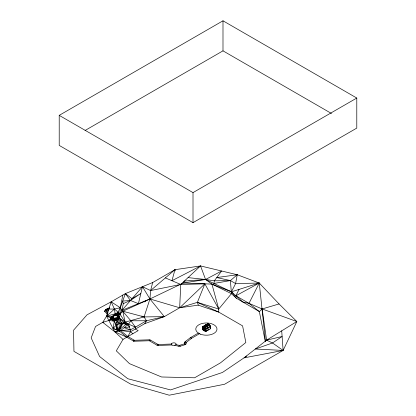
<?xml version="1.0" encoding="UTF-8"?>
<svg xmlns="http://www.w3.org/2000/svg" width="416" height="416" viewBox="0 0 416 416"><rect width="100%" height="100%" fill="white"/><g stroke="black" fill="none" stroke-linecap="round" stroke-linejoin="round"><path stroke-width="0.62" d="M265.262 341.359L259.345 311.579L236.371 298.256L231.442 291.803L235.596 283.572L237.26 274.752L200.548 265.938L174.959 269.682L152.677 282.547L125.362 293.618L111.155 301.824L87.032 314.813L73.559 330.205L73.949 351.369L130.608 384.082L169.218 395.2L224.562 384.254L283.119 350.444L296.826 321.526L279.063 303.945L259.277 283.046L237.26 274.752L230.407 280.576L231.442 293.675L218.743 309.036L197.376 302.354L179.681 307.772L164.325 316.638L144.061 316.924L125.128 322.124L123.984 322.785L121.529 323.055L120.385 323.716L115.892 324.724L116.433 319.66M236.371 298.256L231.442 293.675L211.916 284.097L205.572 279.49L200.548 265.938L180.742 284.45L179.681 307.772L198.292 305.136L218.743 312.109L242.596 325.884L245.835 342.519L220.501 362.84L194.62 377.785L161.58 376.984L129.475 363.652L116.303 350.844L123.006 339.388L138.185 330.626L135.439 329.04L130.348 331.786L127.93 336.544L134.441 340.304L149.209 339.815L150.446 340.085L158.116 344.516L171.491 344.042M122.808 295.095L120.318 307.752L119.538 318.256L121.529 323.055L122.673 323.716L126.298 324.116L127.442 323.456M150.446 340.085L149.302 340.746L133.806 341.26L126.786 337.21L118.773 330.502L116.282 329.675L117.192 330.013L117.348 328M152.677 282.547L150.597 290.56L149.942 298.969L144.061 316.924L146.489 320.752L144.877 323.591L135.439 329.04L135.439 327.132L130.863 320.788L121.966 310.32L120.318 307.752L111.155 301.824L106.6 316.155L102.742 322.332L95.555 326.477L91.166 337.88L99.601 356.507L127.764 378.726L170.55 389.932L222.44 372.466L246.672 356.08M198.37 333.055L190.325 337.714L185.042 341.806L184.579 342.415L184.439 343.824L185.214 344.646L186.051 343.881L186.196 342.472L191.625 338.27L199.545 333.694M111.155 301.824L114.426 309.057L118.113 312.146L119.142 314.621L117.411 313.846M144.877 323.591L164.325 316.638L149.942 298.969L142.47 286.686L121.966 310.32L149.942 298.969L179.681 307.772L204.864 283.832L197.376 302.354L218.743 312.109L218.743 309.036L204.864 283.832L180.742 284.45L150.597 290.56L142.47 286.686L138.414 303.649L130.421 300.472L122.704 301.07L123.328 303.612L121.966 310.32L120 314.127L117.666 315.474M175.422 270.863L174.959 269.682L171.959 280.712L200.548 265.938M126.298 324.116L118.451 330.481L120.385 323.716L116.371 320.081M202.415 327.096L202.41 329.467L202.415 327.096L205.743 329.103L210.449 326.503L210.449 328.754L205.816 331.432L202.327 329.415L202.332 327.142L207.662 323.809L208.328 323.804L209.742 325.01L210.449 326.503L205.728 329.191L205.759 331.365M116.501 314.969L117.676 314.038L118.113 312.146L120.318 307.752L125.362 293.618L131.888 298.631L140.837 293.514L130.421 300.472L123.328 303.612M127.93 336.544L119.595 329.82L121.529 324.376L122.673 323.716L125.128 323.445L126.272 322.785M107.432 314.413L104.66 311.282L105.914 309.332L109.33 307.954M281.71 330.85L283.119 350.444L244.036 357.864L266.588 340.168L296.826 321.526L262.158 308.963L248.992 303.352L235.882 295.781L239.07 289.401M118.68 317.257L119.028 317.039L118.794 317.325L117.822 316.425L116.579 314.527L113.105 316.529L114.348 318.432L114.348 321.251L118.451 330.481L121.529 324.376L120.385 323.716M119.595 329.82L122.673 323.716M188.053 277.618L205.572 279.49L231.442 291.803L242.824 302L248.992 303.352L259.277 283.046L235.596 283.572L230.407 280.576L216.767 277.55L237.26 274.752M265.444 341.354L259.277 283.046L231.442 291.803L211.916 284.097L183.243 283.005L184.397 281.034L205.572 279.49L221.619 270.998L214.339 280.821L213.923 283.462L230.407 280.576L214.339 280.821L205.572 279.49L183.243 283.005L149.942 298.969L122.793 311.215L120 314.127L117.676 314.038L116.194 314.974L115.336 314.99L111.862 316.997L109.096 320.419L102.742 322.332L103.048 322.613M205.712 329.118L205.109 327.683L209.752 325.026L205.057 327.735L204.433 327.002L209.066 324.329L210.35 326.44L209.664 325.078L208.343 323.913L209.035 324.345M209.092 324.246L204.443 326.945L205.816 329.176L202.327 327.163L204.11 326.16M119.423 316.664L119.538 318.256L116.464 320.554L117.858 321.365L116.392 322.462L117.536 324.194L118.451 330.481M114.462 319.904L114.702 319.53L114.005 319.54L114.234 320.793L114.462 319.904L110.885 317.907L106.6 316.155L114.426 309.057L120.318 307.752M105.685 310.69L104.66 311.282L105.914 309.332M115.092 319.41C116.163 318.786 114.187 319.732 115.092 319.457L114.816 319.327M115.612 318.88C116.912 317.689 115.632 321.147 115.861 318.963L115.7 318.817M117.738 317.881C118.534 317.304 117.094 318.037 117.853 317.944L117.853 318.838L117.738 318.011M118.68 317.34L118.914 316.971M118.513 317.325L119.028 317.039M174.782 345.384L178.844 346.263L179.41 345.389L184.439 343.824L186.051 343.881M114.462 319.821L114.234 319.66L114.702 319.53M133.806 341.26L134.441 340.304L133.297 340.964M115.331 319.041L115.206 320.367L111.608 318.157L111.857 318.448M115.445 319.108L114.977 319.394M115.976 318.817L116.215 318.531M116.09 318.88L115.861 318.718L116.329 318.599M102.742 322.332L114.67 331.713L119.595 331.146L120.739 330.481L128.586 324.116L130.863 320.788L146.489 320.752L164.325 316.638M146.489 320.752L135.439 327.132L128.586 324.116L125.128 322.124L120 314.127L118.113 312.146C115.664 314.007 110.786 315.739 111.004 319.316L114.348 321.251L116.444 319.956L116.73 320.122M203.221 326.518L202.426 327.22L203.112 326.581L203.845 326.508L205.197 327.657L205.852 329.04L202.602 327.163M113.37 319.342L117.822 316.425L118.799 316.207M279.063 303.945L262.158 308.963L259.345 311.579L248.992 303.352M150.597 290.56L174.959 269.682M202.701 329.644L203.278 329.176C203.148 326.617 204.157 331.438 202.66 329.706L202.743 327.943L205.395 329.472L205.312 331.24L204.646 330.855L204.646 329.139L204.734 330.808M202.758 329.685L203.304 329.233M204.688 330.793L205.27 330.325L205.395 329.472M204.719 329.956C206.248 330.715 203.752 331.703 204.818 329.108M118.57 317.439L118.31 317.32L118.68 317.387M104.66 311.282L105.716 310.591M204.646 330.855L204.87 329.077L203.544 328.312L205.312 329.524L205.312 331.24M203.434 330.023L204.76 329.28M59.212 115.357L222.992 20.8L356.788 98.046L356.788 128.097L193.008 222.654L59.212 145.408L59.212 115.357L193.008 192.603L356.788 98.046M85.103 130.458L222.992 50.846L331.49 113.49M114.192 318.271L112.081 316.987M115.492 315.016L116.579 314.61M111.394 317.897L111.119 318.022M116.308 315.026L116.194 314.803M116.938 315.229L117.291 315.458L116.579 315.177L116.823 315.297M111.857 318.287L112.086 319.426L112.325 318.438L111.972 318.516M112.086 318.287L111.004 318.932L114.348 320.861L119.538 317.866L118.565 317.158M111.233 318.037L111.119 318.999L111.233 317.793M112.086 318.531L112.325 318.438M117.603 315.749L117.426 315.65M112.71 319.02C113.578 318.235 112.46 321.261 112.71 319.02L112.434 318.63L112.824 318.874M112.939 318.781L112.824 319.004M117.718 315.978L118.108 315.916L117.718 315.682M112.086 319.426L111.972 318.219M117.66 316.269L116.522 314.647M118.57 316.176L118.217 316.118L118.685 316.399M116.813 315.058L119.782 316.768L113.49 320.367L113.251 319.114L113.604 319.327M113.719 319.228L113.49 319.472M112.939 319.914L112.824 318.713M113.963 319.389L113.604 319.457M119.309 316.976C119.345 316.108 119.023 317.356 119.423 316.961L119.189 316.54M116.6 318.152L116.943 317.954M114.234 319.904L115.799 318.999L116.683 319.514M117.198 319.218L116.272 318.708L117.79 317.85M113.719 319.472L113.604 320.434L113.604 319.166M115.092 319.54L115.092 320.299M116.371 319.831L117.515 319.171M117.515 319.254L116.553 319.66L116.657 319.914L119.538 318.256L125.128 322.124L122.793 311.215L123.952 311.173M116.657 319.998C118.435 318.594 117.218 320.388 116.444 319.873M116.371 319.998L117.801 319.504L121.529 323.055M149.209 339.815L149.302 340.746L156.972 345.176L158.116 344.516L158.215 345.446L171.922 344.963M207.678 323.846L203.018 326.487L204.443 326.914M207.714 323.918L203.081 326.596L204.459 326.986M205.208 325.484L206.986 324.501M203.694 326.513L208.328 323.804L203.71 326.586M203.856 327.168L204.422 327.34L204.526 328.021L204.526 327.527L203.642 327.049L203.642 327.543L204.526 328.021M204.422 327.34C204.547 328.172 203.783 327.803 203.882 327.153M203.351 328.292L203.32 330.091M202.727 328.806L203.304 329.139L203.377 329.992M202.701 328.916L203.252 329.191M203.689 328.791L204.688 329.3L203.689 328.791L203.746 327.699L203.746 328.754M202.727 329.628L202.743 327.943M205.296 331.11L204.688 330.06L205.27 331.131L205.27 330.398M209.087 329.384L205.816 331.271L203.544 329.961L203.544 328.312M144.092 301.928L146.864 300.357M235.882 295.781L259.277 283.046M132.881 333.689L130.348 331.786L120.739 330.481L130.348 329.878L135.439 327.132M107.817 313.284L107.806 312.234L105.742 309.764L109.413 308.001L105.742 309.764L107.598 314.298M109.034 308.433L107.26 309.166L108.529 310.56M116.579 314.527L115.336 314.99L114.426 309.057L108.633 309.067M123.006 339.388L114.67 331.713L106.6 316.155L111.862 316.997L113.162 316.581L112.024 317.023M117.291 315.458L116.75 315.136M178.844 346.263L180.352 346.185L185.214 344.646M210.444 326.477L210.335 328.791M207.995 327.756L207.428 326.347L206.014 325.14L205.348 325.146L204.781 325.905M205.899 329.124L205.873 331.365M106.6 316.155L115.336 313.768L117.676 314.038L115.336 314.99L116.314 314.772M266.588 340.168L282.116 336.487L272.537 342.982L255.315 349.014L283.119 350.444L272.537 342.982L266.588 340.168L262.158 308.963M205.4 325.26L206.747 325.666L208.031 327.782M210.246 326.503L209.555 325.14L208.203 323.991M184.579 342.415L186.196 342.472L185.042 341.806M117.489 315.572L117.718 315.926M117.79 316.41L119.782 316.768M116.392 322.462L119.688 323.071L116.147 325.291L113.074 328.474L115.747 329.472M175.968 344.64L179.41 345.389L180.352 346.185M156.972 345.176L158.215 345.446M120.318 320.138L117.801 319.587L117.395 319.171M122.793 311.215L144.061 316.924L141.679 316.051M118.014 313.836L119.189 314.174M118.31 317.32L118.565 318.297L118.794 317.403M130.348 331.786L130.348 329.878L124.088 327.631L129.464 326.997L127.442 324.776L123.984 322.785L119.538 318.256M118.394 316.077L118.57 316.415M105.742 309.764L108.415 310.814M165.365 277.904L180.742 284.45M190.325 337.714L191.625 338.27L190.476 337.61M126.786 337.21L114.67 331.713L118.773 330.502L113.074 328.474L114.348 321.251L109.096 320.419L111.004 319.316L110.885 317.907M210.028 328.515L210.449 328.754M207.995 330.013L208.104 327.824M202.66 327.99L203.32 328.375M204.719 330.039L205.239 330.34M119.423 316.961L119.148 316.649M118.399 317.257L118.68 317.47M117.624 317.699L118.68 318.365L118.68 317.096M117.624 318.838L117.738 317.637M117.333 319.275L117.801 319.504M111.862 316.997L115.331 319.342M115.861 319.857L115.976 318.656M114.977 320.367L115.092 319.166M118.83 330.704L119.595 331.146M125.362 293.618L130.421 300.472M113.292 319.114L113.49 319.394M112.512 318.666L112.71 318.942M112.549 318.562L112.824 318.958M114.052 319.556L114.234 319.66M111.722 318.089L111.972 318.464M111.608 318.157L111.857 318.531M202.758 328.874L203.252 330.002M197.376 302.354L198.292 305.136M128.586 324.116L130.348 329.878M211.916 284.097L218.743 309.036M117.192 330.013L116.147 325.291L116.334 329.633M222.992 20.8L222.992 50.846M205.816 329.014L205.816 331.432M203.991 327.09L203.991 327.584M193.008 192.603L193.008 222.654M117.822 316.425L117.822 317.866M117.515 319.036L117.515 319.42M117.452 319.067L117.442 319.379M116.272 318.214L116.272 318.708M171.517 343.866L171.558 344.562L172.198 345.155A2.34 1.352 0 0 0 174.476 345.462L176.072 344.474A2.34 1.352 0 0 0 174.325 342.857A2.34 1.352 0 0 0 171.517 343.866M200.699 334.251L198.578 333.226L196.986 331.916A10.603 6.12 0 0 1 204.994 323.019A10.603 6.12 0 0 1 216.741 330.408A10.603 6.12 0 0 1 200.699 334.251"/></g></svg>
